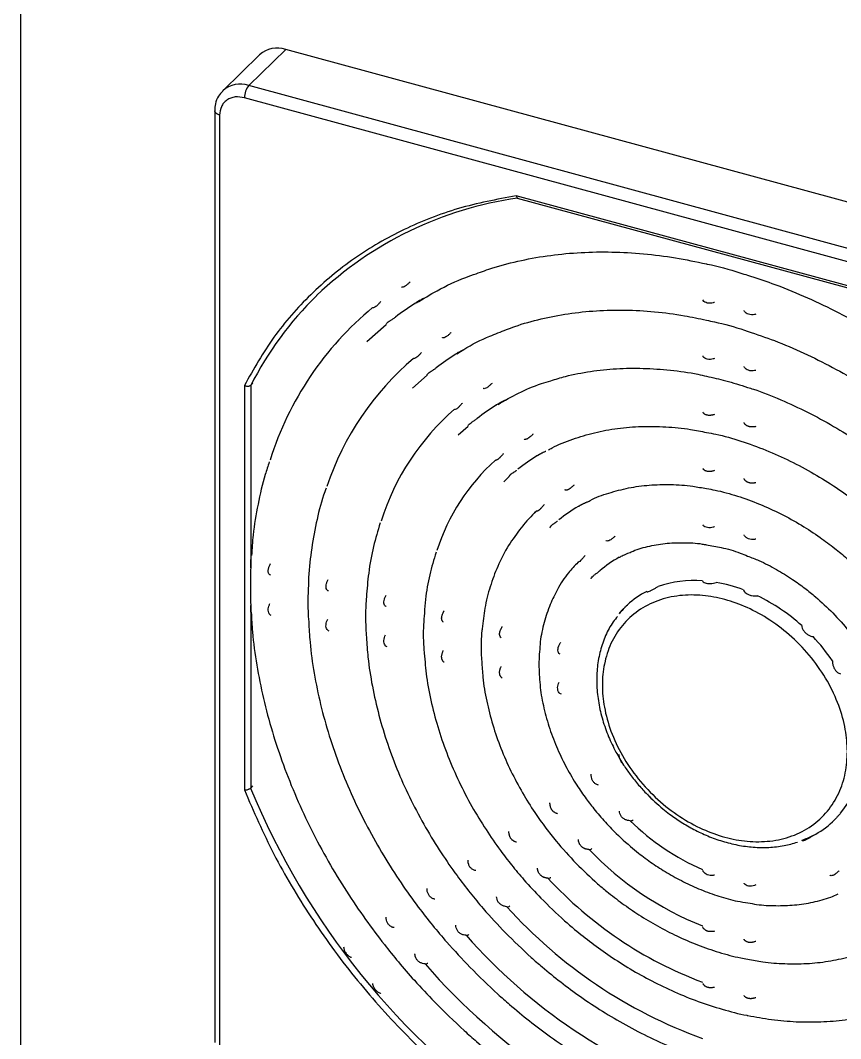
# Model space of a CAD drawing. Header units: millimetres. Extents: x 0 to 3353, y 0 to 2591.
# Drawn here: x 2083.1 to 2171.1, y 779.8 to 888.9 of the extents above; entities that cross this region are included whole.
import ezdxf

# ---------------------------------------------------------------- set-up
doc = ezdxf.new("R2010")
doc.units = ezdxf.units.MM
doc.header["$LTSCALE"] = 12

msp = doc.modelspace()

# ---------------------------------------------------------------- linework, layer by layer
at = {"color": 8, "linetype": 'Continuous', "lineweight": 25}
msp.add_line((2083.15, 1174.96), (2083.15, 777.07), dxfattribs=at)
at = {"color": 7, "linetype": 'Continuous', "lineweight": 25}
for p, q in [((2108.8, 885.26), (2104.84, 881.39)), ((2107.63, 881.96), (2111.6, 885.83)), ((2214.63, 857.83), (2111.6, 885.83)), ((2210.67, 853.95), (2107.63, 881.96)), ((2210.2, 852.64), (2107.16, 880.64)), ((2103.98, 879.25), (2103.98, 779.39)), ((2104.51, 878.79), (2104.51, 778.93)), ((2181.04, 857.99), (2136.32, 870.15)), ((2136.42, 869.89), (2181.15, 857.74)), ((2120.31, 854.53), (2122.36, 856.36)), ((2125.2, 849.52), (2126.75, 850.92)), ((2107.16, 849.81), (2107.16, 806.47)), ((2108.07, 850.06), (2107.84, 849.83)), ((2107.84, 849.83), (2107.84, 830.28)), ((2130.09, 844.51), (2131.14, 845.47)), ((2134.98, 839.5), (2135.53, 840.02)), ((2138.26, 836.13), (2138.49, 836.35)), ((2107.87, 825.51), (2107.84, 826.22)), ((2107.84, 826.22), (2107.84, 806.67)), ((2147.16, 825.07), (2147.07, 824.94)), ((2107.84, 806.67), (2108.07, 806.9))]:
    msp.add_line(p, q, dxfattribs=at)
at = {"color": 8, "linetype": 'Continuous', "lineweight": 25, "flags": 128}
msp.add_lwpolyline([(2104.51, 878.79), (2104.35, 878.85), (2104.21, 878.92), (2104.1, 879), (2104.02, 879.1), (2103.98, 879.2), (2103.98, 879.25)], dxfattribs=at)
at = {"color": 7, "linetype": 'Continuous', "lineweight": 25}
for centre, radius, start, end in [((2110.68, 883.16), 2.82, 71.1228, 131.7873), ((2109.21, 880.66), 2.04, 140.5129, 180.3434), ((2141.98, 831.04), 39.24, 98.0841, 133.6129), ((2142.99, 831.42), 34.67, 129.5495, 162.5363), ((2143.02, 831.18), 32.57, 122.6588, 127.1257), ((2144.98, 829.39), 30.51, 130.1551, 161.6588), ((2145.06, 829.1), 28.48, 122.3377, 127.4468), ((2146.99, 827.33), 26.39, 130.9518, 162.4796), ((2147.09, 827.02), 24.39, 121.9088, 127.8757), ((2148.95, 825.31), 22.21, 132.0218, 162.1616), ((2149.13, 824.95), 20.3, 121.3067, 128.4778), ((2151.17, 822.87), 16.21, 120.4002, 129.3844), ((2153.21, 820.79), 12.12, 118.8797, 130.9048), ((2155.38, 817.09), 11.83, 85.7043, 109.0725), ((2154.98, 812.71), 16.24, 69.403, 80.188), ((2154.58, 819.4), 9.38, 117.1108, 132.6738), ((2153.44, 809.18), 20.09, 47.8568, 64.244), ((2154.48, 819.52), 9.21, 132.7381, 140.7221), ((2152.97, 808.55), 20.87, 34.3022, 43.4232), ((2163.33, 810.24), 9.97, 321.0929, 347.2952), ((2182.57, 837.41), 80.81, 202.3594, 235.366), ((2166.65, 821.72), 25.94, 225.6864, 246.4144), ((2163.86, 809.93), 9.38, 297.1108, 312.6738), ((2163.56, 810.49), 10, 289.6014, 297.1588), ((2169.09, 824.06), 34.62, 223.8272, 248.2736), ((2171.52, 826.39), 43.3, 222.7198, 249.381), ((2173.95, 828.72), 51.98, 221.9843, 250.1165), ((2176.38, 831.05), 60.65, 221.4602, 250.6406), ((2178.8, 833.37), 69.33, 221.0677, 251.0331)]:
    msp.add_arc(centre, radius, start, end, dxfattribs=at)
at = {"color": 8, "linetype": 'Continuous', "lineweight": 25}
for centre, radius, start, end in [((2106.72, 879.29), 2.82, 71.125, 131.7409), ((2140.7, 833.09), 36.87, 134.3702, 153.0057)]:
    msp.add_arc(centre, radius, start, end, dxfattribs=at)
at = {"color": 7, "linetype": 'Continuous', "lineweight": 25}
for points, knots in [([(2104.86, 881.37), (2104.69, 881.2), (2104.32, 880.81), (2104.03, 880.06), (2104, 879.5), (2103.99, 879.25)], [0, 0, 0, 0, 0.307211, 0.684946, 1, 1, 1, 1]), ([(2107.16, 880.64), (2106.83, 880.7), (2106.32, 880.79), (2105.7, 880.63), (2105.28, 880.42), (2104.93, 880.1), (2104.6, 879.59), (2104.55, 879.11), (2104.51, 878.79)], [0, 0, 0, 0, 0.239443, 0.369664, 0.5, 0.630221, 0.760557, 1, 1, 1, 1]), ([(2136.32, 870.15), (2134.22, 869.75), (2130, 868.94), (2124.19, 866.64), (2118.86, 863.56), (2114.19, 859.66), (2110.18, 855.12), (2108.17, 851.58), (2107.16, 849.81)], [0, 0, 0, 0, 0.1651325, 0.3319117, 0.5, 0.6680982, 0.8348724, 1, 1, 1, 1]), ([(2136.32, 870.15), (2136.33, 870.11), (2136.35, 870.05), (2136.39, 869.96), (2136.44, 869.9), (2136.48, 869.88), (2136.5, 869.87)], [0, 0, 0, 0, 0.250328, 0.467774, 0.802855, 1, 1, 1, 1]), ([(2132.02, 861.79), (2132.61, 862.01), (2134.17, 862.58), (2136.84, 863.25), (2139.99, 863.8), (2143.24, 864.1), (2146.56, 864.16), (2149.94, 863.96), (2153.33, 863.55), (2155.59, 863.07), (2156.7, 862.84)], [0, 0, 0, 0, 0.081726, 0.214325, 0.346654, 0.478727, 0.61056, 0.742165, 0.873543, 1, 1, 1, 1]), ([(2156.7, 862.84), (2156.74, 862.83), (2157.93, 862.6), (2159.41, 862.19), (2160.84, 861.71), (2161.12, 861.62)], [0, 0, 0, 0, 0.0279365, 0.8083828, 1, 1, 1, 1]), ([(2125.61, 858.66), (2126.34, 859.11), (2128.02, 860.13), (2130.18, 861.16), (2131.64, 861.66), (2132.02, 861.79)], [0, 0, 0, 0, 0.365535, 0.836341, 1, 1, 1, 1]), ([(2161.12, 861.62), (2161.98, 861.34), (2163.99, 860.7), (2167.12, 859.42), (2170.47, 857.86), (2173.74, 856.09), (2176.88, 854.16), (2179.81, 852.14), (2182.36, 850.2), (2184.52, 848.41), (2186.78, 846.4), (2188.3, 844.9), (2189.24, 843.96)], [0, 0, 0, 0, 0.085507, 0.198542, 0.311005, 0.422556, 0.532488, 0.639086, 0.736783, 0.813721, 0.884977, 1, 1, 1, 1]), ([(2124.95, 860.93), (2124.92, 860.9), (2124.8, 860.8), (2124.62, 860.61), (2124.39, 860.44), (2124.19, 860.35), (2124.05, 860.34), (2124.03, 860.36), (2124.02, 860.37)], [0, 0, 0, 0, 0.080428, 0.276035, 0.479462, 0.670522, 0.863619, 1, 1, 1, 1]), ([(2125.45, 858.6), (2125.45, 858.6), (2125.45, 858.59), (2125.53, 858.68), (2125.7, 858.8), (2125.95, 858.94), (2126.19, 859.05), (2126.33, 859.14), (2126.37, 859.17)], [0, 0, 0, 0, 0.122004, 0.31775, 0.521214, 0.710052, 0.901126, 1, 1, 1, 1]), ([(2157.57, 858.71), (2157.52, 858.7), (2157.38, 858.66), (2157.11, 858.61), (2156.79, 858.63), (2156.53, 858.74), (2156.37, 858.88), (2156.33, 858.96), (2156.32, 858.99)], [0, 0, 0, 0, 0.0827577, 0.2857073, 0.5022935, 0.7054542, 0.9041052, 1, 1, 1, 1]), ([(2121.78, 858.8), (2121.75, 858.77), (2121.65, 858.66), (2121.47, 858.46), (2121.26, 858.26), (2121.08, 858.15), (2120.95, 858.12), (2120.94, 858.13), (2120.94, 858.14)], [0, 0, 0, 0, 0.079438, 0.274106, 0.481498, 0.675844, 0.866261, 1, 1, 1, 1]), ([(2134.35, 855.44), (2134.95, 855.68), (2136.43, 856.28), (2138.95, 856.98), (2141.87, 857.54), (2144.89, 857.86), (2147.98, 857.93), (2151.14, 857.75), (2154.05, 857.39), (2155.91, 856.98), (2156.7, 856.81)], [0, 0, 0, 0, 0.0919323, 0.2277386, 0.3632034, 0.4983458, 0.6331874, 0.7677445, 0.9020203, 1, 1, 1, 1]), ([(2161.99, 857.45), (2161.95, 857.44), (2161.8, 857.4), (2161.53, 857.38), (2161.21, 857.43), (2160.95, 857.56), (2160.79, 857.72), (2160.75, 857.81), (2160.74, 857.84)], [0, 0, 0, 0, 0.08395, 0.288028, 0.499944, 0.699204, 0.90101, 1, 1, 1, 1]), ([(2122.36, 856.37), (2122.36, 856.37), (2122.36, 856.37), (2122.42, 856.47), (2122.57, 856.62), (2122.81, 856.78), (2123.09, 856.94), (2123.27, 857.08), (2123.36, 857.15)], [0, 0, 0, 0, 0.108726, 0.283709, 0.470408, 0.642926, 0.811634, 1, 1, 1, 1]), ([(2156.7, 856.81), (2156.99, 856.75), (2158.34, 856.48), (2159.84, 856.07), (2161.04, 855.65), (2161.16, 855.61)], [0, 0, 0, 0, 0.194021, 0.914268, 1, 1, 1, 1]), ([(2161.16, 855.61), (2162.1, 855.29), (2164.11, 854.62), (2167.14, 853.32), (2170.23, 851.78), (2173.22, 850.07), (2176.03, 848.24), (2178.53, 846.42), (2180.63, 844.73), (2182.56, 843.05), (2184.13, 841.59), (2185.11, 840.59), (2185.44, 840.26)], [0, 0, 0, 0, 0.107702, 0.229435, 0.350272, 0.469567, 0.585805, 0.694447, 0.783696, 0.859201, 0.952396, 1, 1, 1, 1]), ([(2129.33, 855.49), (2129.3, 855.46), (2129.19, 855.36), (2129, 855.17), (2128.77, 855), (2128.57, 854.91), (2128.43, 854.9), (2128.41, 854.93), (2128.4, 854.94)], [0, 0, 0, 0, 0.0804864, 0.2761433, 0.4793149, 0.670353, 0.8638325, 1, 1, 1, 1]), ([(2129.99, 853.22), (2130.22, 853.37), (2131.31, 854.1), (2132.77, 854.84), (2134.06, 855.32), (2134.35, 855.44)], [0, 0, 0, 0, 0.1744241, 0.8123301, 1, 1, 1, 1]), ([(2126.16, 853.36), (2126.13, 853.33), (2126.03, 853.22), (2125.86, 853.02), (2125.65, 852.82), (2125.46, 852.71), (2125.34, 852.68), (2125.32, 852.69), (2125.32, 852.7)], [0, 0, 0, 0, 0.079336, 0.273896, 0.481528, 0.676289, 0.866728, 1, 1, 1, 1]), ([(2129.83, 853.16), (2129.83, 853.16), (2129.83, 853.15), (2129.91, 853.24), (2130.08, 853.36), (2130.33, 853.5), (2130.58, 853.61), (2130.71, 853.69), (2130.76, 853.72)], [0, 0, 0, 0, 0.1220697, 0.3178569, 0.5210094, 0.709493, 0.9006842, 1, 1, 1, 1]), ([(2157.57, 852.7), (2157.52, 852.69), (2157.38, 852.65), (2157.11, 852.6), (2156.79, 852.62), (2156.53, 852.73), (2156.37, 852.87), (2156.33, 852.95), (2156.32, 852.97)], [0, 0, 0, 0, 0.082616, 0.285409, 0.502321, 0.706065, 0.904759, 1, 1, 1, 1]), ([(2126.75, 850.92), (2126.75, 850.92), (2126.74, 850.93), (2126.8, 851.03), (2126.95, 851.18), (2127.19, 851.34), (2127.47, 851.51), (2127.65, 851.64), (2127.74, 851.71)], [0, 0, 0, 0, 0.108722, 0.283709, 0.470805, 0.643488, 0.811928, 1, 1, 1, 1]), ([(2140.01, 850.31), (2140.53, 850.48), (2141.9, 850.91), (2144.26, 851.35), (2147.05, 851.65), (2149.91, 851.69), (2152.83, 851.48), (2155.1, 851.18), (2156.4, 850.87), (2156.71, 850.8)], [0, 0, 0, 0, 0.104069, 0.273946, 0.443314, 0.612212, 0.780663, 0.948669, 1, 1, 1, 1]), ([(2161.99, 851.43), (2161.95, 851.42), (2161.8, 851.39), (2161.53, 851.37), (2161.21, 851.42), (2160.95, 851.56), (2160.79, 851.72), (2160.75, 851.81), (2160.74, 851.84)], [0, 0, 0, 0, 0.084035, 0.288185, 0.49976, 0.699004, 0.901346, 1, 1, 1, 1]), ([(2134.36, 847.79), (2135.08, 848.2), (2136.56, 849.05), (2138.47, 849.87), (2139.68, 850.22), (2140.01, 850.31)], [0, 0, 0, 0, 0.410653, 0.835221, 1, 1, 1, 1]), ([(2156.71, 850.8), (2157.39, 850.65), (2158.86, 850.34), (2160.33, 849.86), (2161.11, 849.61)], [0, 0, 0, 0, 0.468212, 1, 1, 1, 1]), ([(2107.16, 849.81), (2107.2, 849.8), (2107.27, 849.77), (2107.4, 849.74), (2107.53, 849.73), (2107.64, 849.74), (2107.75, 849.77), (2107.8, 849.81), (2107.84, 849.83)], [0, 0, 0, 0, 0.156147, 0.291771, 0.500719, 0.631695, 0.758651, 1, 1, 1, 1]), ([(2133.72, 850.04), (2133.69, 850.01), (2133.57, 849.92), (2133.38, 849.73), (2133.15, 849.56), (2132.95, 849.47), (2132.81, 849.46), (2132.79, 849.49), (2132.78, 849.5)], [0, 0, 0, 0, 0.080569, 0.276297, 0.479144, 0.670168, 0.864163, 1, 1, 1, 1]), ([(2161.11, 849.61), (2161.32, 849.54), (2162.51, 849.19), (2164.66, 848.31), (2167.54, 846.99), (2170.32, 845.48), (2172.94, 843.83), (2175.25, 842.19), (2177.21, 840.65), (2179, 839.1), (2180.45, 837.76), (2181.35, 836.85), (2181.64, 836.55)], [0, 0, 0, 0, 0.027969, 0.1608657, 0.2927622, 0.4229429, 0.5497222, 0.6680132, 0.7649424, 0.8475573, 0.9503281, 1, 1, 1, 1]), ([(2130.55, 847.93), (2130.51, 847.89), (2130.41, 847.79), (2130.24, 847.58), (2130.03, 847.38), (2129.85, 847.26), (2129.72, 847.23), (2129.71, 847.25), (2129.71, 847.25)], [0, 0, 0, 0, 0.0792, 0.273608, 0.481552, 0.676871, 0.86735, 1, 1, 1, 1]), ([(2134.21, 847.73), (2134.21, 847.72), (2134.21, 847.72), (2134.29, 847.8), (2134.47, 847.92), (2134.72, 848.05), (2134.96, 848.16), (2135.1, 848.25), (2135.15, 848.28)], [0, 0, 0, 0, 0.122153, 0.317986, 0.520718, 0.708738, 0.900101, 1, 1, 1, 1]), ([(2157.57, 846.7), (2157.53, 846.68), (2157.45, 846.66), (2157.34, 846.64), (2157.23, 846.62), (2157.12, 846.61), (2157.03, 846.6), (2156.96, 846.6), (2156.89, 846.61), (2156.8, 846.62), (2156.7, 846.65), (2156.62, 846.68), (2156.54, 846.72), (2156.47, 846.77), (2156.41, 846.82), (2156.36, 846.88), (2156.32, 846.92), (2156.31, 846.95), (2156.31, 846.96)], [0, 0, 0, 0, 0.082483, 0.148963, 0.215439, 0.284886, 0.356004, 0.391872, 0.427161, 0.502344, 0.569307, 0.636268, 0.706914, 0.772132, 0.837347, 0.905554, 0.975844, 1, 1, 1, 1]), ([(2131.14, 845.48), (2131.14, 845.48), (2131.13, 845.48), (2131.19, 845.59), (2131.34, 845.74), (2131.57, 845.9), (2131.85, 846.07), (2132.03, 846.2), (2132.12, 846.28)], [0, 0, 0, 0, 0.108723, 0.28372, 0.471362, 0.644281, 0.812372, 1, 1, 1, 1]), ([(2161.99, 845.41), (2161.95, 845.4), (2161.87, 845.39), (2161.75, 845.37), (2161.65, 845.37), (2161.54, 845.37), (2161.44, 845.37), (2161.37, 845.38), (2161.3, 845.4), (2161.22, 845.42), (2161.13, 845.46), (2161.04, 845.5), (2160.96, 845.55), (2160.89, 845.61), (2160.83, 845.68), (2160.78, 845.74), (2160.75, 845.8), (2160.73, 845.83), (2160.73, 845.84)], [0, 0, 0, 0, 0.084218, 0.151204, 0.218189, 0.288381, 0.357461, 0.392307, 0.426577, 0.499615, 0.564917, 0.630214, 0.698794, 0.765451, 0.832104, 0.901744, 0.973321, 1, 1, 1, 1]), ([(2139.77, 842.91), (2139.89, 842.98), (2140.7, 843.45), (2142.35, 844.08), (2144.69, 844.8), (2147.16, 845.24), (2149.71, 845.46), (2152.33, 845.41), (2154.67, 845.2), (2156.14, 844.9), (2156.71, 844.78)], [0, 0, 0, 0, 0.02783, 0.176085, 0.323725, 0.470752, 0.61721, 0.763143, 0.908576, 1, 1, 1, 1]), ([(2156.71, 844.78), (2157.04, 844.72), (2158.27, 844.5), (2160.4, 843.88), (2163.07, 842.92), (2165.69, 841.75), (2168.21, 840.4), (2170.59, 838.92), (2172.63, 837.46), (2174.37, 836.08), (2176.06, 834.61), (2177.19, 833.5), (2177.84, 832.84)], [0, 0, 0, 0, 0.0443837, 0.1641211, 0.2831677, 0.4011475, 0.5172397, 0.6293843, 0.7373006, 0.814022, 0.8912465, 1, 1, 1, 1]), ([(2138.11, 844.6), (2138.08, 844.57), (2138.02, 844.51), (2137.93, 844.43), (2137.85, 844.36), (2137.78, 844.29), (2137.71, 844.24), (2137.66, 844.2), (2137.61, 844.17), (2137.54, 844.13), (2137.47, 844.09), (2137.41, 844.06), (2137.34, 844.04), (2137.29, 844.03), (2137.24, 844.03), (2137.2, 844.03), (2137.17, 844.04), (2137.16, 844.05), (2137.15, 844.06), (2137.15, 844.06)], [0, 0, 0, 0, 0.080725, 0.144932, 0.209139, 0.27642, 0.342635, 0.376035, 0.408884, 0.478893, 0.541486, 0.604074, 0.66981, 0.733701, 0.79759, 0.864342, 0.93295, 0.967566, 1, 1, 1, 1]), ([(2134.93, 842.49), (2134.9, 842.46), (2134.84, 842.4), (2134.77, 842.31), (2134.7, 842.23), (2134.63, 842.16), (2134.57, 842.09), (2134.52, 842.04), (2134.48, 842), (2134.42, 841.95), (2134.36, 841.9), (2134.3, 841.86), (2134.24, 841.83), (2134.19, 841.81), (2134.15, 841.8), (2134.12, 841.79), (2134.1, 841.79), (2134.09, 841.79), (2134.09, 841.8), (2134.09, 841.8)], [0, 0, 0, 0, 0.0790812, 0.1428196, 0.2065545, 0.2731372, 0.3413225, 0.3757122, 0.409545, 0.4816279, 0.5458292, 0.6100293, 0.6777618, 0.7402903, 0.8028156, 0.8682106, 0.935602, 0.969594, 1, 1, 1, 1]), ([(2138.58, 842.28), (2138.58, 842.28), (2138.59, 842.28), (2138.6, 842.28), (2138.62, 842.31), (2138.65, 842.33), (2138.69, 842.36), (2138.73, 842.39), (2138.77, 842.42), (2138.81, 842.45), (2138.87, 842.48), (2138.95, 842.52), (2139.03, 842.56), (2139.11, 842.61), (2139.2, 842.65), (2139.3, 842.69), (2139.39, 842.74), (2139.45, 842.77), (2139.48, 842.78)], [0, 0, 0, 0, 0.023615, 0.128031, 0.195333, 0.262635, 0.333159, 0.402415, 0.437358, 0.471709, 0.545072, 0.609416, 0.673755, 0.741317, 0.807235, 0.873148, 0.9419, 1, 1, 1, 1]), ([(2109.84, 841.62), (2109.69, 841.17), (2109.19, 839.71), (2108.6, 837.09), (2108.1, 834.19), (2107.98, 832.31), (2107.93, 831.58)], [0, 0, 0, 0, 0.141837, 0.465877, 0.789874, 1, 1, 1, 1]), ([(2135.53, 840.01), (2135.53, 840.01), (2135.52, 840.01), (2135.53, 840.03), (2135.54, 840.06), (2135.56, 840.1), (2135.59, 840.14), (2135.62, 840.18), (2135.65, 840.22), (2135.69, 840.25), (2135.74, 840.3), (2135.81, 840.36), (2135.89, 840.41), (2135.97, 840.46), (2136.05, 840.52), (2136.14, 840.57), (2136.23, 840.63), (2136.3, 840.68), (2136.34, 840.71), (2136.35, 840.72)], [0, 0, 0, 0, 0.021997, 0.121557, 0.185608, 0.249656, 0.316538, 0.385244, 0.419907, 0.453991, 0.526801, 0.590032, 0.653261, 0.720009, 0.781346, 0.842679, 0.906743, 0.974899, 1, 1, 1, 1]), ([(2157.57, 840.69), (2157.53, 840.68), (2157.45, 840.65), (2157.34, 840.63), (2157.23, 840.61), (2157.13, 840.59), (2157.03, 840.59), (2156.96, 840.59), (2156.89, 840.59), (2156.8, 840.6), (2156.71, 840.63), (2156.62, 840.66), (2156.54, 840.7), (2156.47, 840.75), (2156.41, 840.8), (2156.36, 840.85), (2156.32, 840.9), (2156.31, 840.92), (2156.31, 840.93)], [0, 0, 0, 0, 0.0821765, 0.1485428, 0.214905, 0.2842084, 0.3555377, 0.3915109, 0.4269057, 0.5022843, 0.5696455, 0.6370059, 0.7081073, 0.77338, 0.8386494, 0.9069365, 0.9767716, 1, 1, 1, 1]), ([(2144, 837.36), (2144.08, 837.41), (2144.77, 837.8), (2146.22, 838.3), (2148.33, 838.87), (2150.56, 839.17), (2152.87, 839.23), (2154.93, 839.1), (2156.22, 838.85), (2156.71, 838.76)], [0, 0, 0, 0, 0.022739, 0.198954, 0.374143, 0.548338, 0.721631, 0.894088, 1, 1, 1, 1]), ([(2161.99, 839.38), (2161.95, 839.38), (2161.87, 839.36), (2161.75, 839.35), (2161.64, 839.34), (2161.53, 839.34), (2161.44, 839.35), (2161.37, 839.36), (2161.3, 839.38), (2161.22, 839.4), (2161.13, 839.44), (2161.04, 839.49), (2160.96, 839.54), (2160.89, 839.6), (2160.83, 839.67), (2160.78, 839.73), (2160.75, 839.79), (2160.73, 839.82), (2160.73, 839.83)], [0, 0, 0, 0, 0.084429, 0.151468, 0.218507, 0.288778, 0.357667, 0.392415, 0.426591, 0.499406, 0.564739, 0.630069, 0.698648, 0.765684, 0.832717, 0.902764, 0.974007, 1, 1, 1, 1]), ([(2115.93, 838.8), (2115.84, 838.55), (2115.39, 837.35), (2114.84, 835.09), (2114.3, 832.01), (2114.05, 829.9), (2114.04, 828.81), (2114.04, 828.8)], [0, 0, 0, 0, 0.080867, 0.386183, 0.691467, 0.996656, 1, 1, 1, 1]), ([(2142.51, 839.14), (2142.48, 839.11), (2142.42, 839.06), (2142.33, 838.98), (2142.25, 838.91), (2142.17, 838.84), (2142.1, 838.79), (2142.05, 838.75), (2142, 838.72), (2141.93, 838.68), (2141.86, 838.64), (2141.79, 838.62), (2141.73, 838.6), (2141.67, 838.59), (2141.62, 838.59), (2141.58, 838.59), (2141.56, 838.6), (2141.54, 838.61), (2141.54, 838.62), (2141.53, 838.62)], [0, 0, 0, 0, 0.080926, 0.145185, 0.209443, 0.276799, 0.34283, 0.376137, 0.408895, 0.478689, 0.541313, 0.603932, 0.669667, 0.733922, 0.798175, 0.865315, 0.933603, 0.968056, 1, 1, 1, 1]), ([(2156.71, 838.76), (2157.02, 838.71), (2158.11, 838.53), (2160.02, 837.99), (2162.38, 837.14), (2164.68, 836.09), (2166.85, 834.89), (2168.78, 833.63), (2170.39, 832.43), (2171.88, 831.21), (2173.07, 830.12), (2173.8, 829.38), (2174.05, 829.14)], [0, 0, 0, 0, 0.050004, 0.179864, 0.308668, 0.435734, 0.559407, 0.674666, 0.7695, 0.850353, 0.950752, 1, 1, 1, 1]), ([(2139.31, 837.05), (2139.28, 837.02), (2139.23, 836.96), (2139.15, 836.87), (2139.08, 836.79), (2139.01, 836.71), (2138.96, 836.65), (2138.91, 836.6), (2138.86, 836.55), (2138.81, 836.5), (2138.75, 836.45), (2138.69, 836.41), (2138.63, 836.38), (2138.59, 836.35), (2138.55, 836.34), (2138.52, 836.33), (2138.5, 836.33), (2138.49, 836.34), (2138.49, 836.34), (2138.49, 836.34)], [0, 0, 0, 0, 0.078791, 0.142423, 0.206051, 0.272499, 0.340889, 0.37538, 0.409317, 0.481589, 0.546175, 0.61076, 0.678932, 0.741516, 0.804096, 0.869569, 0.936527, 0.970297, 1, 1, 1, 1]), ([(2142.97, 836.84), (2142.97, 836.84), (2142.97, 836.83), (2142.98, 836.84), (2143.01, 836.86), (2143.04, 836.89), (2143.08, 836.92), (2143.12, 836.95), (2143.16, 836.97), (2143.2, 837), (2143.26, 837.03), (2143.34, 837.07), (2143.42, 837.11), (2143.51, 837.15), (2143.6, 837.19), (2143.7, 837.23), (2143.8, 837.28), (2143.88, 837.32), (2143.93, 837.35), (2143.95, 837.36)], [0, 0, 0, 0, 0.022659, 0.122329, 0.186582, 0.250836, 0.318192, 0.384001, 0.417207, 0.449846, 0.519565, 0.5807, 0.641829, 0.70598, 0.769063, 0.832142, 0.897913, 0.969065, 1, 1, 1, 1]), ([(2138.49, 836.35), (2137.93, 835.82), (2137.34, 835.26), (2136.87, 834.59), (2136.85, 834.57)], [0, 0, 0, 0, 0.960541, 1, 1, 1, 1]), ([(2121.72, 835.08), (2121.47, 834.25), (2120.95, 832.51), (2120.46, 829.84), (2120.31, 827.98), (2120.25, 827.11)], [0, 0, 0, 0, 0.328439, 0.684985, 1, 1, 1, 1]), ([(2139.93, 834.55), (2139.93, 834.55), (2139.92, 834.55), (2139.93, 834.57), (2139.94, 834.61), (2139.96, 834.64), (2139.98, 834.69), (2140.02, 834.73), (2140.05, 834.76), (2140.08, 834.8), (2140.13, 834.85), (2140.2, 834.91), (2140.28, 834.96), (2140.36, 835.02), (2140.44, 835.08), (2140.52, 835.13), (2140.61, 835.19), (2140.69, 835.24), (2140.73, 835.27), (2140.74, 835.28)], [0, 0, 0, 0, 0.0220335, 0.121649, 0.1857157, 0.2497791, 0.3166421, 0.3857937, 0.420682, 0.4549877, 0.5282919, 0.5917121, 0.6551311, 0.7221309, 0.7832056, 0.8442761, 0.9080703, 0.9757496, 1, 1, 1, 1]), ([(2157.57, 834.67), (2157.53, 834.66), (2157.39, 834.62), (2157.12, 834.56), (2156.8, 834.56), (2156.53, 834.66), (2156.36, 834.78), (2156.33, 834.86), (2156.32, 834.88)], [0, 0, 0, 0, 0.0815775, 0.283118, 0.5020418, 0.709945, 0.9093476, 1, 1, 1, 1]), ([(2136.85, 834.57), (2136.38, 833.95), (2135.41, 832.66), (2134.32, 830.52), (2133.48, 828.27), (2132.91, 826.03), (2132.74, 824.49), (2132.66, 823.75)], [0, 0, 0, 0, 0.204744, 0.4237139, 0.6213902, 0.8191204, 1, 1, 1, 1]), ([(2161.99, 833.34), (2161.94, 833.33), (2161.8, 833.31), (2161.53, 833.3), (2161.21, 833.36), (2160.95, 833.52), (2160.79, 833.68), (2160.75, 833.78), (2160.74, 833.81)], [0, 0, 0, 0, 0.084779, 0.28955, 0.499241, 0.698835, 0.905087, 1, 1, 1, 1]), ([(2146.92, 833.66), (2146.89, 833.63), (2146.77, 833.54), (2146.57, 833.36), (2146.33, 833.21), (2146.12, 833.14), (2145.96, 833.14), (2145.94, 833.17), (2145.93, 833.18)], [0, 0, 0, 0, 0.081291, 0.277636, 0.4787, 0.670081, 0.867847, 1, 1, 1, 1]), ([(2148.39, 831.86), (2148.47, 831.9), (2149.08, 832.21), (2150.37, 832.57), (2152.24, 832.92), (2154.22, 832.99), (2155.71, 832.93), (2156.55, 832.77), (2156.7, 832.74)], [0, 0, 0, 0, 0.0332377, 0.2654634, 0.4955844, 0.7238254, 0.9503652, 1, 1, 1, 1]), ([(2156.7, 832.74), (2157.23, 832.65), (2158.43, 832.45), (2159.91, 832.03), (2160.85, 831.64), (2161.11, 831.53)], [0, 0, 0, 0, 0.3620467, 0.822208, 1, 1, 1, 1]), ([(2107.84, 830.28), (2107.85, 830.62), (2107.86, 831.05), (2107.9, 831.49), (2107.91, 831.58)], [0, 0, 0, 0, 0.796002, 1, 1, 1, 1]), ([(2127.71, 831.94), (2127.47, 831.14), (2126.98, 829.51), (2126.59, 827.31), (2126.5, 825.91), (2126.47, 825.42)], [0, 0, 0, 0, 0.384179, 0.783023, 1, 1, 1, 1]), ([(2143.7, 831.6), (2143.67, 831.57), (2143.57, 831.46), (2143.4, 831.25), (2143.2, 831.03), (2143.03, 830.9), (2142.92, 830.86), (2142.91, 830.87), (2142.91, 830.87)], [0, 0, 0, 0, 0.078204, 0.27141, 0.481281, 0.680587, 0.871744, 1, 1, 1, 1]), ([(2147.36, 831.4), (2147.37, 831.4), (2147.37, 831.38), (2147.46, 831.46), (2147.65, 831.57), (2147.91, 831.68), (2148.16, 831.77), (2148.31, 831.85), (2148.36, 831.88)], [0, 0, 0, 0, 0.1225641, 0.3184553, 0.5180725, 0.7031283, 0.8961502, 1, 1, 1, 1]), ([(2161.11, 831.53), (2161.52, 831.38), (2162.57, 830.98), (2164.18, 830.13), (2165.83, 829.13), (2167.21, 828.13), (2168.68, 826.96), (2169.64, 826.02), (2170.25, 825.43)], [0, 0, 0, 0, 0.122851, 0.318924, 0.499407, 0.645191, 0.775927, 1, 1, 1, 1]), ([(2109.98, 829.47), (2109.96, 829.48), (2109.92, 829.5), (2109.85, 829.55), (2109.79, 829.64), (2109.74, 829.74), (2109.72, 829.86), (2109.71, 830), (2109.73, 830.14), (2109.77, 830.28), (2109.82, 830.43), (2109.89, 830.57), (2109.93, 830.67), (2109.96, 830.72)], [0, 0, 0, 0, 0.089949, 0.182759, 0.272626, 0.364886, 0.458061, 0.554361, 0.640986, 0.730093, 0.817884, 0.907821, 1, 1, 1, 1]), ([(2142.93, 830.85), (2142.58, 830.49), (2141.74, 829.6), (2141.01, 828.55), (2140.68, 827.84), (2140.65, 827.8)], [0, 0, 0, 0, 0.396963, 0.9609946, 1, 1, 1, 1]), ([(2107.84, 830.28), (2107.83, 829.99), (2107.79, 828.6), (2107.82, 827.27), (2107.84, 826.22)], [0, 0, 0, 0, 0.210794, 1, 1, 1, 1]), ([(2144.35, 829.08), (2144.35, 829.08), (2144.34, 829.09), (2144.38, 829.21), (2144.52, 829.38), (2144.75, 829.57), (2145.02, 829.74), (2145.19, 829.88), (2145.27, 829.95)], [0, 0, 0, 0, 0.108919, 0.284166, 0.476251, 0.651266, 0.817169, 1, 1, 1, 1]), ([(2114.04, 828.8), (2113.99, 827.74), (2113.93, 826.32), (2114.03, 824.87), (2114.06, 824.5)], [0, 0, 0, 0, 0.7497981, 1, 1, 1, 1]), ([(2116.17, 827.79), (2116.13, 827.81), (2116.04, 827.85), (2115.93, 828.05), (2115.9, 828.31), (2115.96, 828.6), (2116.06, 828.84), (2116.14, 828.98), (2116.16, 829.03)], [0, 0, 0, 0, 0.182774, 0.365024, 0.554129, 0.72958, 0.907551, 1, 1, 1, 1]), ([(2150.32, 827.73), (2150.33, 827.72), (2150.35, 827.7), (2150.48, 827.73), (2150.69, 827.81), (2150.96, 827.94), (2151.25, 828.1), (2151.43, 828.21), (2151.52, 828.26)], [0, 0, 0, 0, 0.114115, 0.294628, 0.465256, 0.650407, 0.835549, 1, 1, 1, 1]), ([(2156.27, 828.88), (2156.29, 828.84), (2156.34, 828.75), (2156.53, 828.65), (2156.8, 828.6), (2157.11, 828.59), (2157.45, 828.62), (2157.65, 828.68), (2157.75, 828.71)], [0, 0, 0, 0, 0.171842, 0.343601, 0.501438, 0.672876, 0.844371, 1, 1, 1, 1]), ([(2122.37, 826.11), (2122.32, 826.13), (2122.24, 826.17), (2122.13, 826.36), (2122.1, 826.62), (2122.16, 826.91), (2122.27, 827.15), (2122.34, 827.3), (2122.37, 827.34)], [0, 0, 0, 0, 0.18281, 0.365112, 0.553836, 0.728864, 0.907003, 1, 1, 1, 1]), ([(2140.65, 827.8), (2140.37, 827.25), (2139.79, 826.09), (2139.22, 824.16), (2138.91, 822.8), (2138.87, 822.08), (2138.87, 822.08)], [0, 0, 0, 0, 0.3158393, 0.657544, 0.9992016, 1, 1, 1, 1]), ([(2171.82, 810.57), (2171.77, 809.81), (2171.68, 808.23), (2170.95, 806.06), (2169.74, 804.11), (2168.03, 802.53), (2165.93, 801.45), (2163.58, 800.91), (2161.13, 800.89), (2158.68, 801.34), (2156.23, 802.22), (2153.78, 803.57), (2151.43, 805.39), (2149.33, 807.62), (2147.62, 810.12), (2146.4, 812.73), (2145.7, 815.29), (2145.47, 817.73), (2145.7, 820.04), (2146.4, 822.23), (2147.62, 824.18), (2149.33, 825.75), (2151.43, 826.83), (2153.78, 827.37), (2156.23, 827.39), (2158.68, 826.94), (2161.13, 826.06), (2163.58, 824.71), (2165.93, 822.89), (2168.03, 820.66), (2169.74, 818.16), (2170.95, 815.55), (2171.68, 812.98), (2171.77, 811.36), (2171.82, 810.57)], [0, 0, 0, 0, 0.029129, 0.060003, 0.09216, 0.125, 0.15784, 0.189997, 0.220871, 0.25, 0.279129, 0.310003, 0.34216, 0.375, 0.40784, 0.439997, 0.470871, 0.5, 0.529129, 0.560003, 0.59216, 0.625, 0.65784, 0.689997, 0.720871, 0.75, 0.779129, 0.810003, 0.84216, 0.875, 0.90784, 0.939997, 0.970871, 1, 1, 1, 1]), ([(2160.69, 827.9), (2160.71, 827.84), (2160.76, 827.71), (2160.95, 827.54), (2161.22, 827.39), (2161.54, 827.29), (2161.88, 827.25), (2162.07, 827.27), (2162.17, 827.28)], [0, 0, 0, 0, 0.169301, 0.338568, 0.498567, 0.672184, 0.845794, 1, 1, 1, 1]), ([(2110.04, 825.17), (2110, 825.19), (2109.9, 825.24), (2109.76, 825.44), (2109.7, 825.7), (2109.73, 826.01), (2109.82, 826.26), (2109.88, 826.4), (2109.9, 826.45)], [0, 0, 0, 0, 0.1823749, 0.3639998, 0.557784, 0.7368497, 0.9119609, 1, 1, 1, 1]), ([(2120.25, 827.11), (2120.24, 826.99), (2120.13, 825.9), (2120.13, 824.47), (2120.23, 823.14), (2120.26, 822.83)], [0, 0, 0, 0, 0.082043, 0.787887, 1, 1, 1, 1]), ([(2147.35, 825.36), (2147.34, 825.37), (2147.34, 825.37), (2147.41, 825.47), (2147.56, 825.63), (2147.76, 825.84), (2148, 826.07), (2148.15, 826.22), (2148.23, 826.29)], [0, 0, 0, 0, 0.1164305, 0.2996819, 0.4680795, 0.6509885, 0.833958, 1, 1, 1, 1]), ([(2107.9, 825.51), (2107.94, 824.81), (2108.03, 822.94), (2108.47, 819.86), (2109.17, 816.28), (2110.13, 812.71), (2111.31, 809.15), (2112.71, 805.64), (2114.32, 802.19), (2116.11, 798.84), (2118.06, 795.63), (2120.08, 792.66), (2121.96, 790.15), (2123.71, 787.98), (2125.49, 785.92), (2126.83, 784.52), (2127.55, 783.76)], [0, 0, 0, 0, 0.04874, 0.130092, 0.211331, 0.292417, 0.373288, 0.453852, 0.533945, 0.613262, 0.691147, 0.76589, 0.834248, 0.882722, 0.935887, 1, 1, 1, 1]), ([(2126.47, 825.42), (2126.43, 825), (2126.32, 823.69), (2126.33, 822.25), (2126.44, 821.22), (2126.45, 821.13)], [0, 0, 0, 0, 0.293989, 0.938453, 1, 1, 1, 1]), ([(2128.49, 824.46), (2128.48, 824.47), (2128.47, 824.48), (2128.44, 824.51), (2128.4, 824.56), (2128.37, 824.62), (2128.34, 824.69), (2128.33, 824.75), (2128.32, 824.81), (2128.31, 824.88), (2128.32, 824.95), (2128.33, 825.04), (2128.35, 825.13), (2128.38, 825.22), (2128.41, 825.32), (2128.46, 825.41), (2128.5, 825.51), (2128.54, 825.59), (2128.57, 825.64), (2128.58, 825.66)], [0, 0, 0, 0, 0.03235, 0.084568, 0.134791, 0.236822, 0.288753, 0.340428, 0.392504, 0.445895, 0.49976, 0.547773, 0.645404, 0.695101, 0.744293, 0.844084, 0.894766, 0.950076, 1, 1, 1, 1]), ([(2170.25, 825.43), (2170.84, 824.8), (2171.67, 823.9), (2172.76, 822.48), (2173.64, 821.23), (2174.56, 819.69), (2175.41, 818.04), (2176.14, 816.27), (2176.72, 814.45), (2177.1, 812.84), (2177.2, 811.87), (2177.24, 811.51)], [0, 0, 0, 0, 0.156662, 0.220324, 0.325717, 0.434806, 0.551445, 0.672746, 0.797606, 0.925217, 1, 1, 1, 1]), ([(2114.06, 824.5), (2114.1, 823.77), (2114.19, 821.94), (2114.61, 818.97), (2115.3, 815.62), (2116.23, 812.28), (2117.38, 808.96), (2118.75, 805.69), (2120.32, 802.5), (2122.05, 799.43), (2123.88, 796.57), (2125.65, 794.09), (2127.3, 791.99), (2129.13, 789.82), (2130.51, 788.35), (2131.35, 787.47)], [0, 0, 0, 0, 0.057618, 0.143549, 0.229332, 0.314906, 0.400184, 0.485017, 0.569131, 0.651968, 0.732152, 0.805118, 0.862078, 0.916167, 1, 1, 1, 1]), ([(2116.25, 823.48), (2116.2, 823.51), (2116.1, 823.55), (2115.96, 823.75), (2115.9, 824.02), (2115.93, 824.32), (2116.02, 824.58), (2116.08, 824.72), (2116.1, 824.76)], [0, 0, 0, 0, 0.1823854, 0.3640019, 0.5581859, 0.7374116, 0.9122334, 1, 1, 1, 1]), ([(2134.69, 822.78), (2134.68, 822.79), (2134.64, 822.81), (2134.61, 822.87), (2134.57, 822.93), (2134.55, 823), (2134.53, 823.07), (2134.53, 823.12), (2134.52, 823.18), (2134.53, 823.26), (2134.54, 823.35), (2134.56, 823.44), (2134.59, 823.53), (2134.63, 823.63), (2134.68, 823.72), (2134.73, 823.82), (2134.77, 823.9), (2134.8, 823.95), (2134.81, 823.97)], [0, 0, 0, 0, 0.084747, 0.151752, 0.218757, 0.288998, 0.357625, 0.392252, 0.426289, 0.498993, 0.562746, 0.626493, 0.69339, 0.759175, 0.824955, 0.893542, 0.967741, 1, 1, 1, 1]), ([(2147.07, 824.94), (2146.9, 824.73), (2146.39, 824.09), (2145.78, 822.83), (2145.24, 821.2), (2144.95, 819.45), (2144.91, 817.64), (2145.11, 815.8), (2145.54, 813.97), (2146.17, 812.2), (2146.94, 810.59), (2147.74, 809.24), (2148.56, 808.05), (2149.4, 807), (2150.03, 806.32), (2150.34, 806)], [0, 0, 0, 0, 0.043183, 0.133703, 0.224313, 0.31489, 0.405203, 0.494926, 0.583563, 0.670146, 0.752102, 0.82403, 0.879054, 0.94183, 1, 1, 1, 1]), ([(2166.92, 824.08), (2166.93, 823.99), (2166.96, 823.81), (2167.11, 823.53), (2167.33, 823.28), (2167.59, 823.07), (2167.87, 822.93), (2168.05, 822.91), (2168.13, 822.9)], [0, 0, 0, 0, 0.171842, 0.343601, 0.501438, 0.672876, 0.844371, 1, 1, 1, 1]), ([(2120.26, 822.83), (2120.3, 822.12), (2120.4, 820.39), (2120.85, 817.59), (2121.55, 814.49), (2122.49, 811.39), (2123.64, 808.34), (2125.01, 805.35), (2126.55, 802.47), (2128.2, 799.78), (2129.82, 797.45), (2131.34, 795.47), (2133.04, 793.4), (2134.35, 792.02), (2135.15, 791.17)], [0, 0, 0, 0, 0.065272, 0.158476, 0.251457, 0.34412, 0.436302, 0.527717, 0.617773, 0.705039, 0.784856, 0.847712, 0.906211, 1, 1, 1, 1]), ([(2122.46, 821.8), (2122.41, 821.82), (2122.31, 821.87), (2122.17, 822.07), (2122.1, 822.33), (2122.13, 822.64), (2122.21, 822.89), (2122.27, 823.03), (2122.29, 823.08)], [0, 0, 0, 0, 0.182405, 0.364015, 0.558749, 0.738203, 0.912647, 1, 1, 1, 1]), ([(2132.66, 823.75), (2132.65, 823.68), (2132.53, 822.82), (2132.51, 821.37), (2132.63, 819.97), (2132.67, 819.42)], [0, 0, 0, 0, 0.048913, 0.624511, 1, 1, 1, 1]), ([(2138.87, 822.08), (2138.81, 821.37), (2138.68, 819.95), (2138.8, 818.48), (2138.86, 817.74)], [0, 0, 0, 0, 0.501838, 1, 1, 1, 1]), ([(2141.05, 822.27), (2141.03, 822.23), (2140.95, 822.1), (2140.82, 821.86), (2140.74, 821.56), (2140.75, 821.31), (2140.85, 821.11), (2140.93, 821.07), (2140.97, 821.05)], [0, 0, 0, 0, 0.074765, 0.25673, 0.456177, 0.6379, 0.810161, 1, 1, 1, 1]), ([(2126.45, 821.13), (2126.52, 820.28), (2126.67, 818.5), (2127.2, 815.74), (2127.96, 812.9), (2128.95, 810.1), (2130.15, 807.35), (2131.51, 804.72), (2133.01, 802.26), (2134.45, 800.18), (2135.82, 798.39), (2137.25, 796.67), (2138.33, 795.53), (2138.95, 794.88)], [0, 0, 0, 0, 0.093125, 0.195837, 0.298161, 0.399891, 0.500653, 0.599657, 0.69489, 0.783807, 0.846972, 0.913892, 1, 1, 1, 1]), ([(2128.58, 820.15), (2128.56, 820.17), (2128.52, 820.19), (2128.47, 820.25), (2128.43, 820.31), (2128.39, 820.38), (2128.36, 820.45), (2128.34, 820.51), (2128.33, 820.58), (2128.32, 820.66), (2128.31, 820.76), (2128.32, 820.86), (2128.34, 820.96), (2128.37, 821.06), (2128.4, 821.15), (2128.43, 821.26), (2128.47, 821.34), (2128.49, 821.38), (2128.49, 821.4)], [0, 0, 0, 0, 0.0835339, 0.1503575, 0.2171779, 0.2869548, 0.3586344, 0.3947974, 0.4303572, 0.5063185, 0.5722863, 0.6382524, 0.7078898, 0.7718815, 0.8358689, 0.9027066, 0.9738124, 1, 1, 1, 1]), ([(2134.81, 818.46), (2134.79, 818.47), (2134.75, 818.5), (2134.69, 818.56), (2134.65, 818.62), (2134.6, 818.69), (2134.57, 818.76), (2134.56, 818.82), (2134.54, 818.89), (2134.53, 818.97), (2134.52, 819.07), (2134.53, 819.17), (2134.55, 819.27), (2134.57, 819.37), (2134.6, 819.47), (2134.64, 819.57), (2134.67, 819.65), (2134.69, 819.7), (2134.69, 819.71)], [0, 0, 0, 0, 0.0835961, 0.1504383, 0.2172771, 0.2870369, 0.3591843, 0.3955841, 0.4313761, 0.507856, 0.5740238, 0.6401902, 0.7100927, 0.7738133, 0.8375296, 0.9040876, 0.974699, 1, 1, 1, 1]), ([(2170.21, 820.31), (2170.21, 820.21), (2170.21, 820.02), (2170.3, 819.7), (2170.45, 819.4), (2170.65, 819.14), (2170.88, 818.96), (2171.02, 818.92), (2171.09, 818.9)], [0, 0, 0, 0, 0.169301, 0.338568, 0.498567, 0.672184, 0.845794, 1, 1, 1, 1]), ([(2132.67, 819.42), (2132.69, 819.13), (2132.76, 818), (2133.12, 816), (2133.76, 813.45), (2134.63, 810.94), (2135.7, 808.5), (2136.93, 806.2), (2138.2, 804.16), (2139.42, 802.45), (2140.87, 800.6), (2142.01, 799.38), (2142.74, 798.59)], [0, 0, 0, 0, 0.040368, 0.156549, 0.272163, 0.386874, 0.500028, 0.610107, 0.712536, 0.796387, 0.868437, 1, 1, 1, 1]), ([(2138.86, 817.74), (2138.86, 817.74), (2138.9, 817), (2139.2, 815.51), (2139.77, 813.3), (2140.58, 811.13), (2141.55, 809.09), (2142.59, 807.28), (2143.62, 805.75), (2144.69, 804.35), (2145.65, 803.23), (2146.31, 802.53), (2146.54, 802.29)], [0, 0, 0, 0, 0.000949, 0.137293, 0.272567, 0.405993, 0.535805, 0.656768, 0.756734, 0.841542, 0.946155, 1, 1, 1, 1]), ([(2141.15, 816.72), (2141.09, 816.74), (2140.99, 816.79), (2140.82, 816.99), (2140.74, 817.27), (2140.75, 817.58), (2140.83, 817.84), (2140.88, 817.98), (2140.9, 818.02)], [0, 0, 0, 0, 0.18272, 0.364452, 0.563645, 0.745135, 0.917177, 1, 1, 1, 1]), ([(2147.73, 809.29), (2147.67, 809.36), (2147.54, 809.51), (2147.41, 809.82), (2147.34, 810.08), (2147.34, 810.22), (2147.34, 810.25)], [0, 0, 0, 0, 0.264792, 0.580953, 0.897099, 1, 1, 1, 1]), ([(2145.12, 806.99), (2145.09, 807), (2144.97, 807.02), (2144.74, 807.15), (2144.52, 807.38), (2144.39, 807.68), (2144.34, 807.96), (2144.35, 808.11), (2144.35, 808.16)], [0, 0, 0, 0, 0.084971, 0.289255, 0.497425, 0.690409, 0.891701, 1, 1, 1, 1]), ([(2107.16, 806.47), (2107.2, 806.47), (2107.27, 806.47), (2107.4, 806.48), (2107.53, 806.51), (2107.64, 806.55), (2107.75, 806.6), (2107.8, 806.64), (2107.84, 806.67)], [0, 0, 0, 0, 0.156123, 0.291738, 0.500719, 0.631679, 0.75863, 1, 1, 1, 1]), ([(2107.16, 806.47), (2108.17, 804.16), (2110.18, 799.53), (2114.19, 792.81), (2118.86, 786.37), (2124.19, 780.39), (2130, 774.93), (2134.22, 771.83), (2136.32, 770.29)], [0, 0, 0, 0, 0.165133, 0.331912, 0.5, 0.668098, 0.834872, 1, 1, 1, 1]), ([(2150.34, 806), (2150.89, 805.47), (2151.66, 804.72), (2152.91, 803.75), (2154.01, 802.99), (2155.38, 802.2), (2156.86, 801.5), (2158.43, 800.94), (2160.07, 800.53), (2161.73, 800.3), (2163.4, 800.28), (2165, 800.45), (2165.99, 800.74), (2166.47, 800.87)], [0, 0, 0, 0, 0.119172, 0.167789, 0.248211, 0.331431, 0.420399, 0.512929, 0.608204, 0.705649, 0.804958, 0.906036, 1, 1, 1, 1]), ([(2150.97, 805.42), (2150.96, 805.42), (2150.86, 805.47), (2150.68, 805.63), (2150.49, 805.84), (2150.43, 805.98), (2150.41, 806.03)], [0, 0, 0, 0, 0.053428, 0.413418, 0.804429, 1, 1, 1, 1]), ([(2140.74, 803.92), (2140.7, 803.93), (2140.64, 803.95), (2140.54, 803.99), (2140.45, 804.04), (2140.36, 804.1), (2140.29, 804.15), (2140.24, 804.2), (2140.19, 804.26), (2140.13, 804.33), (2140.08, 804.42), (2140.03, 804.51), (2139.99, 804.61), (2139.97, 804.71), (2139.94, 804.82), (2139.93, 804.93), (2139.93, 805.02), (2139.93, 805.07), (2139.93, 805.09)], [0, 0, 0, 0, 0.084747, 0.151752, 0.218757, 0.288998, 0.357625, 0.392252, 0.426289, 0.498993, 0.562746, 0.626493, 0.69339, 0.759175, 0.824955, 0.893542, 0.967741, 1, 1, 1, 1]), ([(2148.53, 803.17), (2148.43, 803.17), (2148.25, 803.19), (2147.93, 803.3), (2147.65, 803.5), (2147.46, 803.78), (2147.38, 804.03), (2147.37, 804.16), (2147.37, 804.21)], [0, 0, 0, 0, 0.18272, 0.364452, 0.563645, 0.745135, 0.917177, 1, 1, 1, 1]), ([(2148.53, 803.17), (2148.61, 803.17), (2148.74, 803.18), (2148.82, 803.24), (2148.85, 803.26)], [0, 0, 0, 0, 0.701538, 1, 1, 1, 1]), ([(2171.09, 803.98), (2171.01, 803.89), (2170.86, 803.73), (2170.64, 803.48), (2170.44, 803.27), (2170.3, 803.12), (2170.21, 803.04), (2170.21, 803.04), (2170.21, 803.04)], [0, 0, 0, 0, 0.183273, 0.366458, 0.534794, 0.717637, 0.90054, 1, 1, 1, 1]), ([(2146.54, 802.29), (2147.2, 801.65), (2148.13, 800.75), (2149.6, 799.55), (2150.9, 798.58), (2152.51, 797.55), (2154.25, 796.6), (2156.11, 795.75), (2158.06, 795.05), (2159.75, 794.58), (2160.78, 794.42), (2161.15, 794.36)], [0, 0, 0, 0, 0.157137, 0.220998, 0.326767, 0.436315, 0.553527, 0.675516, 0.801161, 0.929608, 1, 1, 1, 1]), ([(2136.35, 800.87), (2136.32, 800.87), (2136.25, 800.89), (2136.15, 800.93), (2136.06, 800.98), (2135.97, 801.03), (2135.9, 801.09), (2135.85, 801.14), (2135.8, 801.19), (2135.74, 801.26), (2135.68, 801.35), (2135.64, 801.45), (2135.6, 801.55), (2135.57, 801.65), (2135.55, 801.75), (2135.53, 801.86), (2135.53, 801.95), (2135.53, 802), (2135.52, 802.02)], [0, 0, 0, 0, 0.08456, 0.151561, 0.218562, 0.28877, 0.357716, 0.392503, 0.4267, 0.499736, 0.563792, 0.627843, 0.695102, 0.760725, 0.826344, 0.894788, 0.968585, 1, 1, 1, 1]), ([(2144.11, 800.08), (2144.08, 800.08), (2144.04, 800.09), (2143.94, 800.1), (2143.85, 800.12), (2143.73, 800.15), (2143.63, 800.19), (2143.53, 800.24), (2143.45, 800.28), (2143.39, 800.33), (2143.33, 800.38), (2143.26, 800.45), (2143.19, 800.53), (2143.13, 800.62), (2143.08, 800.72), (2143.04, 800.81), (2143.01, 800.91), (2142.99, 801.01), (2142.98, 801.09), (2142.97, 801.14), (2142.97, 801.15)], [0, 0, 0, 0, 0.059667, 0.089805, 0.182517, 0.242144, 0.301768, 0.363997, 0.428357, 0.460827, 0.492756, 0.56098, 0.620006, 0.67903, 0.741387, 0.798229, 0.855067, 0.914441, 0.97743, 1, 1, 1, 1]), ([(2168.13, 801.59), (2168.04, 801.52), (2167.86, 801.39), (2167.58, 801.22), (2167.31, 801.09), (2167.1, 801.02), (2166.97, 801.01), (2166.95, 801.04), (2166.94, 801.05)], [0, 0, 0, 0, 0.180646, 0.361257, 0.531978, 0.71723, 0.902474, 1, 1, 1, 1]), ([(2144.11, 800.08), (2144.19, 800.09), (2144.31, 800.09), (2144.4, 800.16), (2144.42, 800.18)], [0, 0, 0, 0, 0.704831, 1, 1, 1, 1]), ([(2131.97, 797.82), (2131.93, 797.82), (2131.81, 797.84), (2131.58, 797.97), (2131.34, 798.19), (2131.2, 798.48), (2131.14, 798.75), (2131.14, 798.9), (2131.14, 798.95)], [0, 0, 0, 0, 0.084372, 0.2886338, 0.500091, 0.6962028, 0.8958011, 1, 1, 1, 1]), ([(2139.7, 797.01), (2139.68, 797.01), (2139.63, 797.02), (2139.54, 797.03), (2139.45, 797.05), (2139.33, 797.08), (2139.23, 797.12), (2139.14, 797.17), (2139.06, 797.22), (2139, 797.27), (2138.94, 797.32), (2138.87, 797.38), (2138.8, 797.47), (2138.74, 797.56), (2138.69, 797.66), (2138.65, 797.75), (2138.63, 797.85), (2138.6, 797.95), (2138.59, 798.03), (2138.59, 798.08), (2138.59, 798.09)], [0, 0, 0, 0, 0.05965, 0.089775, 0.182435, 0.242047, 0.301657, 0.363904, 0.427848, 0.460108, 0.491831, 0.559595, 0.618443, 0.677291, 0.739413, 0.796499, 0.853581, 0.913206, 0.976638, 1, 1, 1, 1]), ([(2142.74, 798.59), (2143.5, 797.85), (2144.55, 796.81), (2146.22, 795.41), (2147.69, 794.28), (2149.5, 793.04), (2151.46, 791.86), (2153.56, 790.78), (2155.77, 789.83), (2158.05, 789.05), (2159.85, 788.55), (2160.88, 788.38), (2161.13, 788.34)], [0, 0, 0, 0, 0.142606, 0.200389, 0.296167, 0.395411, 0.501654, 0.612286, 0.726275, 0.842822, 0.961393, 1, 1, 1, 1]), ([(2157.56, 797.34), (2157.52, 797.33), (2157.38, 797.3), (2157.1, 797.29), (2156.79, 797.35), (2156.54, 797.51), (2156.37, 797.68), (2156.33, 797.79), (2156.32, 797.83)], [0, 0, 0, 0, 0.084971, 0.289255, 0.497425, 0.690409, 0.891701, 1, 1, 1, 1]), ([(2170.94, 797.8), (2170.9, 797.77), (2170.78, 797.67), (2170.59, 797.49), (2170.35, 797.34), (2170.14, 797.27), (2169.98, 797.28), (2169.95, 797.32), (2169.94, 797.33)], [0, 0, 0, 0, 0.081486, 0.277393, 0.477026, 0.662096, 0.855133, 1, 1, 1, 1]), ([(2139.7, 797.01), (2139.79, 797.02), (2139.91, 797.02), (2139.99, 797.09), (2140.02, 797.1)], [0, 0, 0, 0, 0.706337, 1, 1, 1, 1]), ([(2127.59, 794.76), (2127.55, 794.77), (2127.43, 794.79), (2127.2, 794.91), (2126.96, 795.13), (2126.81, 795.43), (2126.75, 795.69), (2126.75, 795.84), (2126.75, 795.89)], [0, 0, 0, 0, 0.08427, 0.288487, 0.500386, 0.696985, 0.896408, 1, 1, 1, 1]), ([(2161.99, 796.29), (2161.95, 796.27), (2161.8, 796.22), (2161.54, 796.16), (2161.21, 796.15), (2160.95, 796.24), (2160.79, 796.38), (2160.75, 796.45), (2160.74, 796.48)], [0, 0, 0, 0, 0.083715, 0.287462, 0.510784, 0.714261, 0.907144, 1, 1, 1, 1]), ([(2135.31, 793.95), (2135.22, 793.96), (2135.04, 793.98), (2134.74, 794.1), (2134.47, 794.31), (2134.3, 794.59), (2134.22, 794.85), (2134.21, 794.98), (2134.21, 795.03)], [0, 0, 0, 0, 0.182405, 0.364015, 0.558749, 0.738203, 0.912647, 1, 1, 1, 1]), ([(2138.95, 794.88), (2139.78, 794.06), (2140.95, 792.9), (2142.8, 791.32), (2144.41, 790.04), (2146.4, 788.62), (2148.56, 787.25), (2150.87, 785.96), (2153.3, 784.79), (2155.82, 783.77), (2158.41, 782.95), (2160.19, 782.46), (2161.1, 782.31), (2161.13, 782.3)], [0, 0, 0, 0, 0.131406, 0.184523, 0.272612, 0.363914, 0.461686, 0.563535, 0.668509, 0.775862, 0.885082, 0.995816, 1, 1, 1, 1]), ([(2161.15, 794.36), (2161.46, 794.31), (2162.46, 794.12), (2164.14, 794.04), (2166.17, 794.1), (2168.15, 794.42), (2169.71, 794.82), (2170.56, 795.2), (2170.82, 795.32)], [0, 0, 0, 0, 0.091033, 0.291236, 0.494155, 0.699805, 0.908421, 1, 1, 1, 1]), ([(2135.31, 793.95), (2135.39, 793.95), (2135.51, 793.96), (2135.6, 794.02), (2135.62, 794.04)], [0, 0, 0, 0, 0.707149, 1, 1, 1, 1]), ([(2123.21, 791.71), (2123.17, 791.71), (2123.05, 791.73), (2122.81, 791.85), (2122.58, 792.08), (2122.43, 792.37), (2122.36, 792.63), (2122.36, 792.78), (2122.36, 792.83)], [0, 0, 0, 0, 0.08419, 0.288367, 0.500593, 0.697565, 0.896867, 1, 1, 1, 1]), ([(2130.92, 790.89), (2130.83, 790.9), (2130.65, 790.92), (2130.35, 791.04), (2130.09, 791.25), (2129.92, 791.53), (2129.84, 791.79), (2129.83, 791.93), (2129.83, 791.97)], [0, 0, 0, 0, 0.1823854, 0.3640019, 0.5581859, 0.7374116, 0.9122334, 1, 1, 1, 1]), ([(2135.15, 791.17), (2136.06, 790.27), (2137.34, 789.01), (2139.34, 787.27), (2141.09, 785.85), (2143.24, 784.26), (2145.57, 782.72), (2148.07, 781.24), (2150.69, 779.88), (2153.43, 778.67), (2155.45, 777.87), (2156.56, 777.54), (2156.72, 777.5)], [0, 0, 0, 0, 0.145504, 0.2041988, 0.3015777, 0.4025241, 0.5106477, 0.6233118, 0.7394616, 0.8582664, 0.9791516, 1, 1, 1, 1]), ([(2157.57, 791.32), (2157.52, 791.31), (2157.45, 791.3), (2157.33, 791.28), (2157.22, 791.28), (2157.11, 791.28), (2157.02, 791.28), (2156.95, 791.29), (2156.88, 791.31), (2156.8, 791.33), (2156.7, 791.37), (2156.62, 791.42), (2156.55, 791.47), (2156.48, 791.53), (2156.42, 791.6), (2156.36, 791.67), (2156.33, 791.73), (2156.31, 791.77), (2156.31, 791.78)], [0, 0, 0, 0, 0.084747, 0.151752, 0.218757, 0.288998, 0.357625, 0.392252, 0.426289, 0.498993, 0.562746, 0.626493, 0.69339, 0.759175, 0.824955, 0.893542, 0.967741, 1, 1, 1, 1]), ([(2130.92, 790.89), (2131, 790.89), (2131.12, 790.89), (2131.2, 790.96), (2131.23, 790.98)], [0, 0, 0, 0, 0.707637, 1, 1, 1, 1]), ([(2161.99, 790.23), (2161.95, 790.22), (2161.87, 790.19), (2161.76, 790.17), (2161.65, 790.14), (2161.54, 790.13), (2161.45, 790.12), (2161.38, 790.12), (2161.31, 790.12), (2161.22, 790.13), (2161.12, 790.16), (2161.04, 790.19), (2160.96, 790.23), (2160.89, 790.28), (2160.83, 790.33), (2160.78, 790.38), (2160.75, 790.43), (2160.73, 790.46), (2160.73, 790.46)], [0, 0, 0, 0, 0.0835961, 0.1504383, 0.2172771, 0.2870369, 0.3591843, 0.3955841, 0.4313761, 0.507856, 0.5740238, 0.6401902, 0.7100927, 0.7738133, 0.8375296, 0.9040876, 0.974699, 1, 1, 1, 1]), ([(2117.8, 789.65), (2117.81, 789.58), (2117.82, 789.41), (2117.93, 789.16), (2118.09, 788.91), (2118.3, 788.7), (2118.5, 788.56), (2118.62, 788.53), (2118.65, 788.53)], [0, 0, 0, 0, 0.148169, 0.36024, 0.500428, 0.712467, 0.924512, 1, 1, 1, 1]), ([(2161.13, 788.34), (2161.67, 788.23), (2163, 787.98), (2165.12, 787.82), (2167.46, 787.83), (2169.77, 788.07), (2172.01, 788.56), (2173.8, 789.12), (2174.78, 789.6), (2175.09, 789.75)], [0, 0, 0, 0, 0.107032, 0.266588, 0.427904, 0.590961, 0.755852, 0.922784, 1, 1, 1, 1]), ([(2126.53, 787.83), (2126.44, 787.84), (2126.27, 787.86), (2125.96, 787.98), (2125.7, 788.19), (2125.53, 788.48), (2125.46, 788.74), (2125.45, 788.87), (2125.45, 788.92)], [0, 0, 0, 0, 0.182375, 0.364, 0.557784, 0.73685, 0.911961, 1, 1, 1, 1]), ([(2126.53, 787.83), (2126.62, 787.83), (2126.73, 787.83), (2126.82, 787.9), (2126.84, 787.92)], [0, 0, 0, 0, 0.707952, 1, 1, 1, 1]), ([(2131.35, 787.47), (2132.33, 786.49), (2133.71, 785.13), (2135.86, 783.24), (2137.73, 781.69), (2140.03, 779.96), (2142.52, 778.25), (2145.19, 776.6), (2148, 775.06), (2150.92, 773.66), (2153.85, 772.44), (2155.8, 771.79), (2156.74, 771.48)], [0, 0, 0, 0, 0.1335515, 0.1873294, 0.2765787, 0.3691064, 0.468228, 0.5715336, 0.6780568, 0.7870339, 0.8979326, 1, 1, 1, 1]), ([(2120.89, 785.74), (2120.9, 785.67), (2120.92, 785.51), (2121.05, 785.27), (2121.22, 785.03), (2121.44, 784.83), (2121.66, 784.7), (2121.78, 784.68), (2121.81, 784.67)], [0, 0, 0, 0, 0.148632, 0.360496, 0.500254, 0.712464, 0.924673, 1, 1, 1, 1]), ([(2157.57, 785.31), (2157.53, 785.3), (2157.45, 785.29), (2157.33, 785.27), (2157.22, 785.26), (2157.11, 785.26), (2157.02, 785.27), (2156.95, 785.28), (2156.88, 785.29), (2156.8, 785.31), (2156.7, 785.35), (2156.62, 785.4), (2156.54, 785.45), (2156.48, 785.51), (2156.42, 785.57), (2156.36, 785.64), (2156.33, 785.7), (2156.31, 785.73), (2156.31, 785.74)], [0, 0, 0, 0, 0.08456, 0.151561, 0.218562, 0.28877, 0.357716, 0.392503, 0.4267, 0.499736, 0.563792, 0.627843, 0.695102, 0.760725, 0.826344, 0.894788, 0.968585, 1, 1, 1, 1]), ([(2127.55, 783.76), (2128.6, 782.72), (2130.07, 781.26), (2132.35, 779.23), (2134.34, 777.57), (2136.78, 775.69), (2139.42, 773.83), (2142.24, 772.03), (2145.22, 770.32), (2148.33, 768.74), (2151.53, 767.32), (2154.2, 766.28), (2155.8, 765.78), (2156.3, 765.63)], [0, 0, 0, 0, 0.125939, 0.176573, 0.260625, 0.34777, 0.441135, 0.538457, 0.638826, 0.741523, 0.846042, 0.952019, 1, 1, 1, 1]), ([(2161.99, 784.2), (2161.95, 784.19), (2161.87, 784.16), (2161.76, 784.14), (2161.65, 784.11), (2161.54, 784.1), (2161.45, 784.09), (2161.38, 784.1), (2161.31, 784.1), (2161.22, 784.11), (2161.12, 784.14), (2161.04, 784.17), (2160.96, 784.21), (2160.89, 784.26), (2160.83, 784.31), (2160.78, 784.37), (2160.75, 784.42), (2160.73, 784.45), (2160.73, 784.45)], [0, 0, 0, 0, 0.083534, 0.150357, 0.217178, 0.286955, 0.358634, 0.394797, 0.430357, 0.506318, 0.572286, 0.638252, 0.70789, 0.771881, 0.835869, 0.902707, 0.973812, 1, 1, 1, 1]), ([(2161.13, 782.3), (2161.98, 782.14), (2163.73, 781.82), (2166.35, 781.6), (2168.99, 781.58), (2171.58, 781.81), (2174.04, 782.24), (2175.58, 782.71), (2176.32, 782.94)], [0, 0, 0, 0, 0.1600906, 0.3280682, 0.4976058, 0.6686814, 0.841357, 1, 1, 1, 1])]:
    msp.add_open_spline(points, degree=3, knots=knots, dxfattribs=at)

doc.saveas('drawing.dxf')
